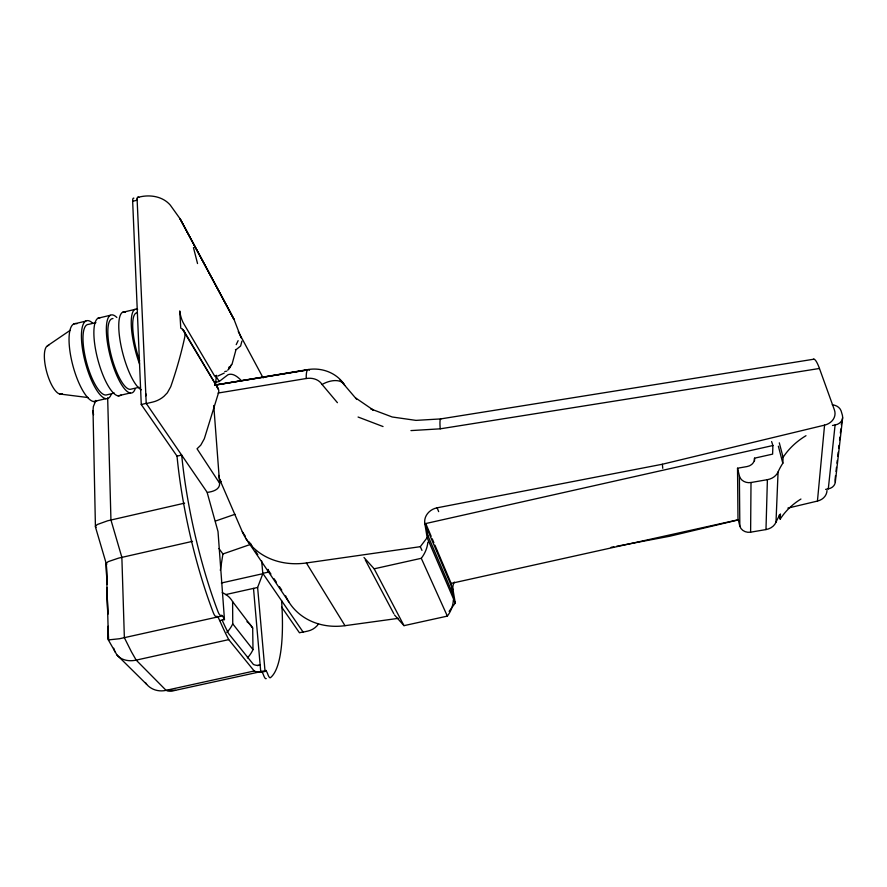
<?xml version="1.0" encoding="UTF-8"?>
<svg xmlns="http://www.w3.org/2000/svg" width="887" height="887" viewBox="0 0 887 887"><rect width="100%" height="100%" fill="white"/><g stroke="black" fill="none" stroke-linecap="round" stroke-linejoin="round"><path stroke-width="1.33" d="M800.939 499.048A76.105 65.771 10.6 0 0 780.205 519.106L780.438 513.972A76.637 66.104 10.4 0 0 775.992 522.243A13.826 12.03 4 0 1 765.98 529.572L750.613 532.189L751.012 482.517A9.812 8.415 1.4 0 1 739.503 476.363L737.529 468.225L747.087 466.551A9.402 8.016 0.7 0 0 754.538 458.18L772.61 454.122L772.899 445.518L771.612 441.571M754.504 460.918L754.538 458.18M765.98 529.572L767.399 479.667A14.735 12.573 2.1 0 0 778.076 471.939A81.848 69.341 8.3 0 1 782.822 463.247L783.099 457.326L779.296 442.835M775.992 522.243L778.076 471.939M106.895 584.189L106.285 563.744L95.43 526.922L93.024 410.725L93.323 406.667L95.874 400.414M787.878 508.107L817.437 501.077L824.566 425.139A14.957 12.374 3.3 0 0 834.412 409.949L819.455 368.471A21.565 4.158 76.9 0 0 813.279 359.401M825.62 489.369A76.105 65.771 10.6 0 1 828.303 488.859L835.088 424.995A9.912 8.194 4 0 0 842.395 415.227L841.076 410.792A9.901 8.171 3.8 0 0 832.261 404.816M835.543 475.543L835.077 479.656A9.169 7.772 6.1 0 1 828.303 488.859M836.009 471.429L836.485 467.316M836.951 463.202L837.261 460.464M837.727 456.35L838.193 452.237M838.658 448.135L838.969 445.385M839.59 439.908L839.9 437.158M840.366 433.056L840.832 428.942M841.308 424.829L841.774 420.715M835.31 482.096L842.65 417.799M241.896 341.151L240.621 346.019L236.519 349.323A7.196 5.499 -26.2 0 1 235.454 349.644M220.331 570.385L222.914 553.976L218.967 548.521M235.898 350.021L232.15 363.803L227.771 370.189M281.589 600.577A162.454 38.196 77.4 0 1 270.435 677.668A8.826 2.029 79 0 1 267.774 674.187A8.937 2.073 79.1 0 0 266.288 671.16L266.1 670.483L264.98 670.639L257.618 587.471L262.829 573.701L261.665 560.95M236.208 344.655L238.126 340.652M108.147 626.355L108.059 639.438L116.94 654.972L146.61 684.287A23.849 21.044 -50.7 0 0 166.091 690.363A152.897 45.958 77.5 0 0 171.956 691.073L266.1 670.483M229.833 367.24L231.651 364.546M449.11 611.365L455.275 603.016L452.98 589.611L424.806 523.397A14.358 12.518 -22.5 0 1 437.125 507.807L662.356 464.245L824.566 425.139M218.79 475.399L219.643 479.357L242.295 531.712A70.339 58.952 -29.2 0 0 306.392 562.968L420.305 546.68L427.146 537.688L424.806 523.397M228.624 369.192L229.722 367.939M215.231 382.43L219.178 381.499L227.859 374.824A143.572 30.757 77.4 0 1 241.286 380.578M228.791 367.318L229.91 366.542M47.488 345.786L70.095 330.374M241.131 337.88L234.035 319.442L180.028 218.712L170.271 205.097C162.388 195.938 148.85 194.175 137.751 197.468C137.019 198.244 137.197 199.486 137.163 200.484M224.223 373.083L217.792 376.088M266.222 678.599A8.826 2.051 79 0 1 263.539 675.118A8.937 2.107 79.1 0 0 262.042 672.091L261.853 671.415L260.102 671.88A153.54 36.544 77.5 0 1 254.203 670.993L166.091 690.33L136.188 660.116L131.431 651.801L124.368 637.709L121.863 557.335L110.942 519.97L107.66 397.808M215.419 521.068L234.988 514.294M222.914 553.976L251.143 544.186M254.203 670.993L228.746 639.627A153.54 36.544 77.5 0 1 220.796 622.951L218.069 617.141A9.69 2.517 78.6 0 0 216.506 616.454A9.679 2.517 78.4 0 1 213.257 612.551A162.421 38.684 77.5 0 1 177.023 456.129L141.266 404.527L132.662 201.282L137.152 200.185A9.535 2.273 74.1 0 1 138.782 197.335M73.621 324.021L85.828 321.116M98.047 318.2L110.276 315.284M122.528 312.368L134.791 309.441M95.929 322.624L88.633 324.365A36.456 10.932 75 0 0 86.072 360.543A36.456 10.932 75 0 0 106.24 394.981L114.334 393.085M738.184 519.937L669.663 536.247L616.576 546.281M139.037 387.286L130.522 389.282A36.489 10.311 75.2 0 1 111.019 354.645A36.489 10.311 75.2 0 1 112.982 318.566M93.745 401.534L105.897 398.695M118.06 395.835L130.245 392.985M141.266 404.527L146.211 403.363L207.214 492.396C212.226 491.819 220.142 489.79 219.621 483.249L213.756 405.481M177.023 456.129L181.691 455.042A162.454 38.196 77.4 0 0 217.936 611.52A9.69 2.484 78.4 0 0 221.14 615.423A9.702 2.484 78.6 0 1 222.692 616.11L224.466 619.592L219.854 620.612M184.618 503.14L107.693 520.769L97.326 524.505L95.408 526.224L96.029 527.499M192.534 541.336L118.625 558.111L108.247 561.626L106.296 563.156L106.85 564.221M427.933 537.467A33.473 29.149 -26.3 0 0 427.656 535.127L425.76 523.541L772.899 445.518M221.362 583.003L262.829 573.701M363.992 557.491L374.17 568.811L421.281 558.3A33.473 29.149 -26.3 0 0 427.867 542.234M225.62 594.6L257.618 587.471M221.672 616.066L119.49 638.74L108.458 639.904L106.296 563.156L106.895 583.757M434.94 545.195L451.15 583.391L738.272 519.76M228.746 639.627L136.188 660.116A25.058 18.915 -35.2 0 1 116.951 654.961M303.121 631.943L299.44 632.764L281.611 607.03M394.449 614.924L403.984 625.657L447.358 616.11A30.801 27.575 -27.5 0 0 453.368 599.9M257.474 665.605L260.146 665.017A146.887 34.948 77.5 0 1 253.416 664.452L228.558 633.54A146.887 34.948 77.5 0 1 222.116 620.057M262.042 672.091L266.288 671.16M224.755 371.575L226.75 371.165M611.132 547.312L613.848 546.802M751.012 482.517L767.399 479.667M214.565 385.102L308.077 369.557C321.416 367.362 335.951 372.507 343.757 383.805M218.058 393.052L306.226 378.516A17.84 14.369 -25.4 0 1 322.07 384.47A20.201 11.797 -31.7 0 1 344.733 385.368M813.922 359.191L440.628 418.919L415.992 420.383L392.22 416.99L370.91 408.951L373.216 409.994L355.864 398.097M410.947 430.594L440.229 428.831L819.455 368.471M285.636 595.864A64.285 55.693 -30.6 0 0 344.988 625.679L398.418 618.339M175.582 690.341L166.978 690.541M59.662 393.994L88.29 397.587M358.082 417.023L383.04 426.547M217.282 387.519L218.723 389.981L218.734 392.121L204.32 438.755L200.761 445.163L197.047 448.789L219.621 483.249M340.164 380.035L356.751 399.427M322.07 384.47L337.426 402.698M222.238 592.682A28.55 23.96 -38.6 0 1 232.605 601.63L232.749 623.849L252.995 649.617A27.43 23.328 -39.6 0 1 247.362 657.943M232.605 601.63L252.684 628.04L252.995 649.617M145.413 682.558L146.61 684.287M242.295 531.712L245.389 536.302M249.258 542.024L252.363 546.603M255.456 551.193L257.773 554.63M267.841 569.521L270.934 574.1M274.028 578.679L276.356 582.116M279.449 586.695L281.767 590.132M245.588 538.043L288.774 601.829M219.643 479.357L221.173 481.674M306.392 562.968L344.988 625.679M182.522 329.31L218.424 389.06L183.853 330.807M215.874 375.877L219.178 381.499M238.259 331.55L263.151 377.929M365.289 559.93L393.806 613.704M374.17 568.811L403.984 625.657M421.281 558.3L447.358 616.11M420.305 546.68L421.968 550.406M427.146 537.688L455.275 603.016M427.656 535.127L453.024 594.334A30.801 27.575 -27.5 0 1 453.301 596.541M425.76 523.541L431.16 536.269M432.235 538.819L433.865 542.644M437.125 507.807L438.655 511.622M113.724 648.197L114.911 651.823M207.236 492.773L218.014 531.546L224.466 619.592M750.613 532.189A9.203 8.05 3.3 0 1 739.836 526.235L737.984 518.44L737.529 468.225M778.365 446.194L782.822 463.247M193.455 247.573L197.535 263.539M779.185 515.092L780.205 519.106M451.15 583.391L453.024 594.334M93.024 410.725L93.545 414.861M662.356 464.245L662.766 468.314M253.505 588.391L260.723 671.581M268.107 569.365L268.295 572.126L262.796 573.357L303.143 632.121L307.989 631.045A15.378 13.36 -35.4 0 0 318.533 623.916M137.152 200.185L146.222 403.574L152.752 402.055A20.811 15.977 -30.3 0 0 163.895 396.389L167.333 392.83L170.725 386.743A509.127 334.155 -36.7 0 0 184.84 336.727L185.028 334.366A12.207 9.269 -28.3 0 0 180.771 328.168L179.728 310.949A9.979 2.328 75.3 0 0 183.487 323.234L214.111 375.179A9.391 2.096 76 0 0 216.495 375.301A160.359 33.806 77.4 0 0 215.619 384.049M145.79 393.717L145.878 395.802M107.017 587.881L107.782 613.981M107.017 588.281L107.782 614.181M108.147 626.444L108.513 638.718M739.381 475.909L739.836 526.235M246.974 621.709A27.43 23.328 -39.6 0 1 252.684 628.04M232.749 623.849A28.55 23.96 -38.6 0 1 226.828 632.464M452.98 589.611A13.094 11.775 -23.2 0 1 454.31 582.083M827.006 490.489A13.627 11.62 5.8 0 1 817.437 501.077M440.229 428.831A20.911 2.461 81 0 1 441.016 418.919M306.226 378.516A20.091 4.113 80.4 0 1 309.485 370.267M783.099 457.326A82.458 69.718 8 0 1 805.984 435.694M832.483 425.494A82.458 69.718 8 0 1 835.088 424.995M62.245 393.606A25.135 8.316 74.8 0 1 46.867 372.507A25.135 8.316 74.8 0 1 48.741 345.42M139.581 360.732A36.533 9.679 75.3 0 1 137.374 312.756M96.871 400.691A40.27 12.429 75 0 1 72.645 364.69A40.27 12.429 75 0 1 76.903 323.744M111.152 394.493A40.292 12.085 75 0 1 85.119 361.719A40.292 12.085 75 0 1 92.747 323.234M141.366 389.792A40.358 11.043 75.2 0 1 121.098 346.074A40.358 11.043 75.2 0 1 125.466 312.169M139.569 364.058A40.381 10.699 75.3 0 1 131.287 324.975A40.381 10.699 75.3 0 1 137.64 309.275M121.009 395.037A40.314 11.742 75.1 0 1 98.069 360.488A40.314 11.742 75.1 0 1 100.054 317.746M135.168 388.861A40.336 11.398 75.2 0 1 110.132 355.809A40.336 11.398 75.2 0 1 116.851 317.491M132.662 201.282A9.535 2.306 74 0 1 133.859 198.156M307.49 369.934L214.865 385.158L307.49 369.934M229.5 310.816L180.028 218.712L234.035 319.442L229.5 310.816"/></g></svg>
